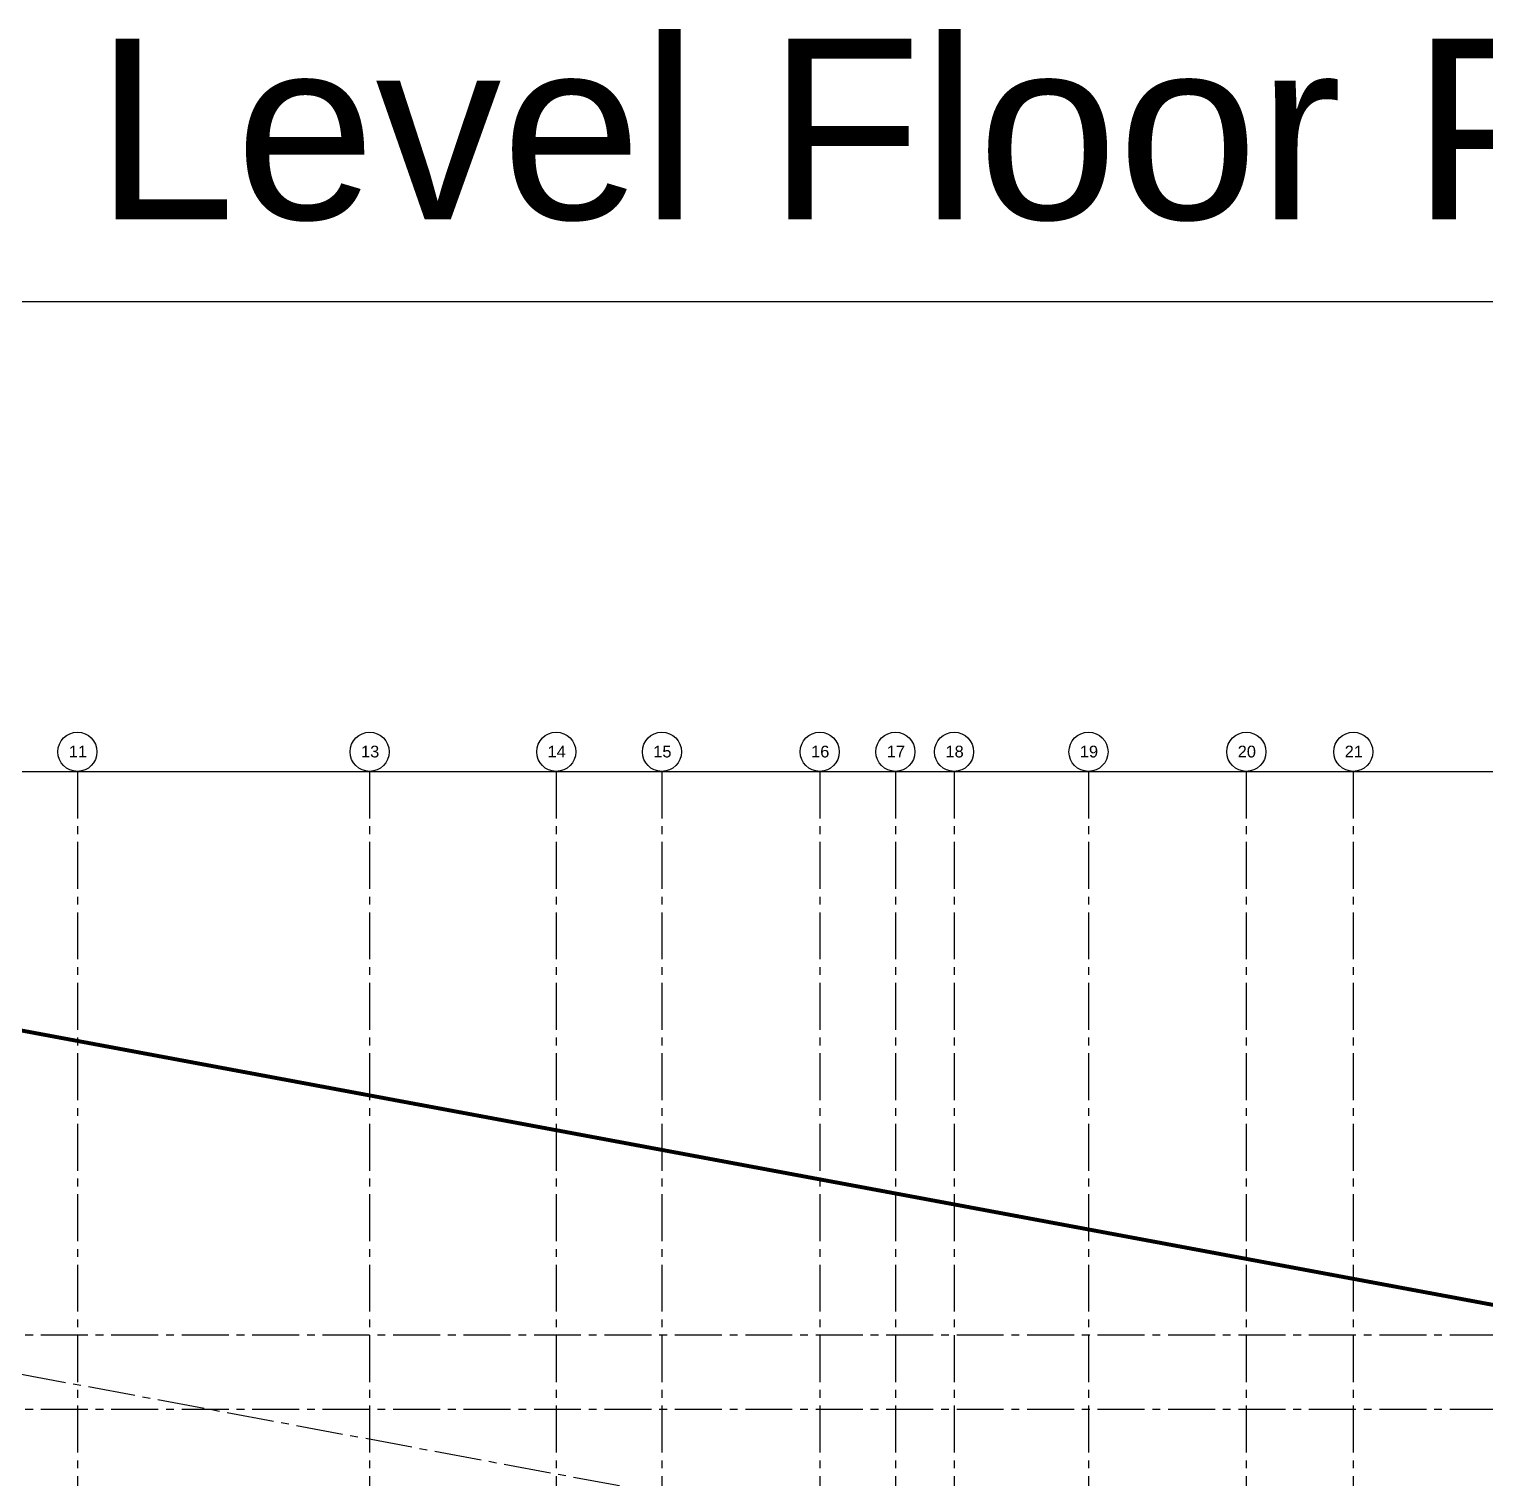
# Model space of a CAD drawing. Header units: inches. Extents: x 12000 to 16048, y 0 to 3185.
# Drawn here: x 13083 to 14200, y 2074 to 3185 of the extents above; entities that cross this region are included whole.
import ezdxf
from ezdxf.enums import TextEntityAlignment as Align

# ---------------------------------------------------------------- set-up
doc = ezdxf.new("R2010")
doc.units = ezdxf.units.IN
doc.header["$LTSCALE"] = 48
doc.header["$MEASUREMENT"] = 0
for name, pattern in [('CENTER2', [1.125, 0.75, -0.125, 0.125, -0.125]), ('HIDDEN', [0.375, 0.25, -0.125]), ('PHANTOM2', [1.25, 0.625, -0.125, 0.125, -0.125, 0.125, -0.125])]:
    doc.linetypes.add(name, pattern=pattern)
for name, color, linetype in [('_0_Objects', 8, 'Continuous'), ('A-Grid(3-32)', 8, 'CENTER2'), ('A-Site-Property', 8, 'PHANTOM2'), ('S-Grid-Iden', 8, 'Continuous')]:
    doc.layers.add(name, color=color, linetype=linetype)
doc.layers.add('A-ANNO-NPLT', color=8, linetype='Continuous', plot=False)
doc.styles.add('Arial_1', font='arial.ttf', dxfattribs={"height": 0.092206})
doc.styles.get("Standard").update_dxf_attribs({"font": 'arial.ttf'})

# ---------------------------------------------------------------- blocks, each defined once
blk = doc.blocks.new('Column Bubble')
blk.add_circle((-0.004, -0.002), 0.156)
blk.add_attdef('XX', text='', height=0.0938).set_placement((0, 0), align=Align.MIDDLE_CENTER)
blk = doc.blocks.new('2ND FLOOR - STRUCTURAL GRID')
at = {"layer": 'A-Grid(3-32)'}
for p, q in [((9104.5, -7426), (9104.5, -9409.8)), ((9328.5, -7426), (9328.5, -9409.8)), ((9471.5, -7426), (9471.5, -9409.8)), ((9552.5, -7426), (9552.5, -9409.8)), ((9673.5, -7426), (9673.5, -9409.8)), ((9731.5, -7426), (9731.5, -9409.8)), ((9776.5, -7426), (9776.5, -9409.8)), ((9879.5, -7426), (9879.5, -9409.8)), ((10000.5, -7426), (10000.5, -9409.8)), ((10082.5, -7426), (10082.5, -9409.8)), ((8104.5, -7709.5), (11912.5, -8419.2)), ((8104.5, -7857.8), (11912.5, -7857.8)), ((8104.5, -7914.8), (11912.5, -7914.8))]:
    blk.add_line(p, q, dxfattribs=at)
at = {"layer": 'S-Grid-Iden', "xscale": 96, "yscale": 96, "zscale": 96}
for p, values in [((9104.9, -7410.8), {'XX': '11'}), ((9328.9, -7410.8), {'XX': '13'}), ((9471.9, -7410.8), {'XX': '14'}), ((9552.9, -7410.8), {'XX': '15'}), ((9673.9, -7410.8), {'XX': '16'}), ((9731.9, -7410.8), {'XX': '17'}), ((9776.9, -7410.8), {'XX': '18'}), ((9879.9, -7410.8), {'XX': '19'}), ((10000.9, -7410.8), {'XX': '20'}), ((10082.9, -7410.8), {'XX': '21'})]:
    blk.add_blockref('Column Bubble', p, dxfattribs=at).add_auto_attribs(values)

msp = doc.modelspace()

# ---------------------------------------------------------------- linework, layer by layer
at = {"layer": 'A-ANNO-NPLT'}
for points in [[(12000, 0), (12000, 2976), (16048, 2976), (16048, 0)], [(12120, 360), (12120, 2616), (15928, 2616), (15928, 360)]]:
    msp.add_lwpolyline(points, close=True, dxfattribs=at)
at = {"layer": 'A-Site-Property', "const_width": 3}
msp.add_lwpolyline([(12860, 809.2572, 0.000390893), (12716, 809.1446, 0.001270416), (12248, 807.2237), (12248, 1671.9933), (12248, 2571.9933), (15651.7518, 1937.5601, 0.002707368), (15800, 1910.7576), (15800, 809.2572), (12860, 809.2572)], format="xyb", dxfattribs=at)

# ---------------------------------------------------------------- block references
at = {"layer": '_0_Objects', "linetype": 'HIDDEN'}
msp.add_blockref('2ND FLOOR - STRUCTURAL GRID', (4015.5006, 10042.0072), dxfattribs=at)

# ---------------------------------------------------------------- texts
at = {"layer": 'A-ANNO-NPLT', "insert": (14024.8574, 3087.423), "char_height": 138.300675, "width": 3995.904705, "attachment_point": 5, "style": 'Arial_1'}
msp.add_mtext('Second Level Floor Plan w/o Loading', dxfattribs=at)

doc.saveas('drawing.dxf')
